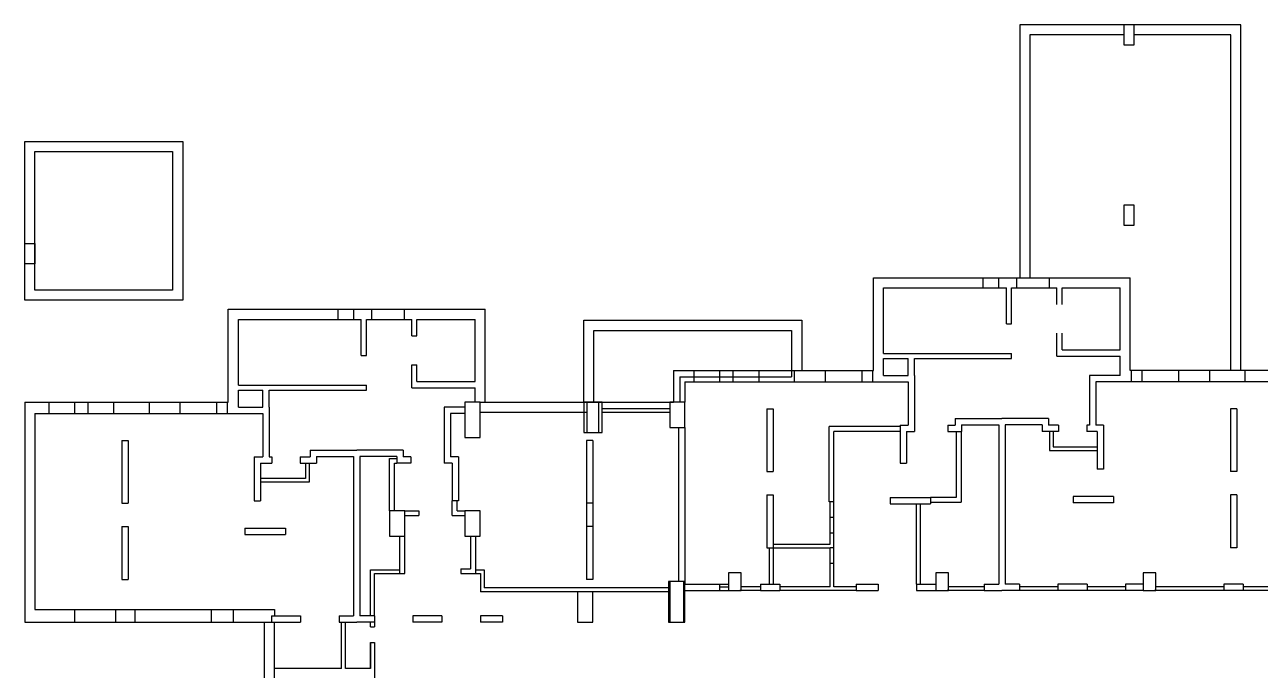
# Model space of a CAD drawing. Header units: metres. Extents: x -681087 to 1033303, y 74272 to 2630761.
# Drawn here: x -78597 to -29737, y 2219499 to 2245019 of the extents above; entities that cross this region are included whole.
import ezdxf

# ---------------------------------------------------------------- set-up
doc = ezdxf.new("R2010")
doc.units = ezdxf.units.M
for name, color, linetype in [('SKELETON_CLEAN', 7, 'Continuous'), ('SKELETON_ISOLATED', 1, 'Continuous'), ('SKELETON_ORIGINAL', 8, 'Continuous')]:
    doc.layers.add(name, color=color, linetype=linetype)

msp = doc.modelspace()

# ---------------------------------------------------------------- linework, layer by layer
at = {"layer": 'SKELETON_CLEAN'}
for p, q in [((-30507, 2245019), (-39252, 2245019)), ((-39252, 2245019), (-39252, 2235019)), ((-34727, 2245019), (-35127, 2245019)), ((-35127, 2245019), (-35127, 2244219)), ((-34727, 2244219), (-34727, 2245019)), ((-30507, 2231349), (-30507, 2245019)), ((-35127, 2244619), (-38852, 2244619)), ((-38852, 2244619), (-38852, 2235019)), ((-35127, 2244219), (-34727, 2244219)), ((-30907, 2244619), (-34727, 2244619)), ((-30907, 2231349), (-30907, 2244619)), ((-78597, 2240409), (-72347, 2240409)), ((-78597, 2234124), (-78597, 2240409)), ((-72347, 2240409), (-72347, 2234124)), ((-78197, 2240009), (-72747, 2240009)), ((-78197, 2234524), (-78197, 2240009)), ((-72747, 2240009), (-72747, 2234524)), ((-34727, 2237889), (-35127, 2237889)), ((-35127, 2237889), (-35127, 2237089)), ((-34727, 2237089), (-34727, 2237889)), ((-35127, 2237089), (-34727, 2237089)), ((-78597, 2236369), (-78197, 2236369)), ((-78597, 2235569), (-78597, 2236369)), ((-78197, 2236369), (-78197, 2235569)), ((-78197, 2235569), (-78597, 2235569)), ((-45037, 2235019), (-40697, 2235019)), ((-45037, 2231349), (-45037, 2235019)), ((-40697, 2234619), (-40697, 2235019)), ((-40697, 2235019), (-39367, 2235019)), ((-39367, 2234619), (-39367, 2235019)), ((-39367, 2235019), (-34877, 2235019)), ((-34877, 2231349), (-34877, 2235019)), ((-72747, 2234524), (-78197, 2234524)), ((-44637, 2234619), (-40697, 2234619)), ((-44637, 2232019), (-44637, 2234619)), ((-40697, 2234619), (-39777, 2234619)), ((-39777, 2233189), (-39777, 2234619)), ((-39577, 2234619), (-39367, 2234619)), ((-39577, 2233189), (-39577, 2234619)), ((-39367, 2234619), (-37777, 2234619)), ((-37777, 2233964), (-37777, 2234619)), ((-37577, 2234619), (-35277, 2234619)), ((-37577, 2233964), (-37577, 2234619)), ((-35277, 2232169), (-35277, 2234619)), ((-72347, 2234124), (-78597, 2234124)), ((-70547, 2233769), (-65587, 2233769)), ((-70547, 2230099), (-70547, 2233769)), ((-65587, 2233369), (-65587, 2233769)), ((-65587, 2233769), (-64877, 2233769)), ((-64877, 2233369), (-64877, 2233769)), ((-64877, 2233769), (-60387, 2233769)), ((-60387, 2230099), (-60387, 2233769)), ((-70147, 2233369), (-65587, 2233369)), ((-70147, 2230769), (-70147, 2233369)), ((-65587, 2233369), (-65287, 2233369)), ((-65287, 2231939), (-65287, 2233369)), ((-65087, 2233369), (-64877, 2233369)), ((-65087, 2231939), (-65087, 2233369)), ((-64877, 2233369), (-63287, 2233369)), ((-63287, 2232714), (-63287, 2233369)), ((-63087, 2233369), (-60787, 2233369)), ((-63087, 2232714), (-63087, 2233369)), ((-60787, 2230919), (-60787, 2233369)), ((-56492, 2230099), (-56492, 2233334)), ((-56492, 2233334), (-47873, 2233334)), ((-56092, 2232934), (-48273, 2232934)), ((-56092, 2230099), (-56092, 2232934)), ((-48273, 2232934), (-48273, 2231349)), ((-47873, 2233334), (-47873, 2231349)), ((-39777, 2233189), (-39577, 2233189)), ((-63287, 2232714), (-63087, 2232714)), ((-37777, 2231919), (-37777, 2232824)), ((-37577, 2232169), (-37577, 2232824)), ((-65287, 2231939), (-65087, 2231939)), ((-44637, 2232019), (-39577, 2232019)), ((-39577, 2231819), (-39577, 2232019)), ((-37577, 2232169), (-35277, 2232169)), ((-63287, 2230669), (-63287, 2231574)), ((-63287, 2231574), (-63087, 2231574)), ((-63087, 2230919), (-63087, 2231574)), ((-44637, 2231149), (-44637, 2231819)), ((-44637, 2231819), (-43667, 2231819)), ((-43667, 2231149), (-43667, 2231819)), ((-43417, 2231149), (-43417, 2231819)), ((-43417, 2231819), (-39577, 2231819)), ((-37777, 2231919), (-35277, 2231919)), ((-35277, 2231149), (-35277, 2231919)), ((-52937, 2231349), (-52137, 2231349)), ((-52937, 2231349), (-52937, 2230099)), ((-52687, 2231099), (-52687, 2230099)), ((-52687, 2231099), (-48272, 2231099)), ((-52137, 2231349), (-52137, 2230899)), ((-52137, 2231349), (-49572, 2231349)), ((-49572, 2231349), (-49572, 2230899)), ((-49572, 2231349), (-49057, 2231349)), ((-49057, 2231349), (-48167, 2231349)), ((-48272, 2231349), (-48272, 2231099)), ((-48167, 2231349), (-48167, 2230899)), ((-48167, 2231349), (-45077, 2231349)), ((-45077, 2231349), (-45077, 2230899)), ((-45077, 2231349), (-45037, 2231349)), ((-44637, 2231149), (-43667, 2231149)), ((-43417, 2231149), (-43417, 2229184)), ((-36497, 2231149), (-36497, 2229184)), ((-35277, 2231149), (-36497, 2231149)), ((-34837, 2231349), (-34877, 2231349)), ((-31747, 2231349), (-34837, 2231349)), ((-34837, 2231349), (-34837, 2230899)), ((-30857, 2231349), (-31747, 2231349)), ((-31747, 2231349), (-31747, 2230899)), ((-30342, 2231349), (-30857, 2231349)), ((-27777, 2231349), (-30342, 2231349)), ((-30342, 2231349), (-30342, 2230899)), ((-70147, 2230769), (-65087, 2230769)), ((-70147, 2229899), (-70147, 2230569)), ((-70147, 2230569), (-69177, 2230569)), ((-69177, 2229899), (-69177, 2230569)), ((-68927, 2229899), (-68927, 2230569)), ((-68927, 2230569), (-65087, 2230569)), ((-65087, 2230569), (-65087, 2230769)), ((-63287, 2230669), (-60787, 2230669)), ((-63087, 2230919), (-60787, 2230919)), ((-60787, 2230099), (-60787, 2230669)), ((-52487, 2230899), (-52137, 2230899)), ((-52487, 2230899), (-52487, 2230099)), ((-52137, 2230899), (-49572, 2230899)), ((-49572, 2230899), (-49307, 2230899)), ((-49307, 2230899), (-48167, 2230899)), ((-48167, 2230899), (-45077, 2230899)), ((-45077, 2230899), (-43667, 2230899)), ((-43667, 2230899), (-43667, 2229184)), ((-34837, 2230899), (-36247, 2230899)), ((-36247, 2230899), (-36247, 2229184)), ((-31747, 2230899), (-34837, 2230899)), ((-30607, 2230899), (-31747, 2230899)), ((-30342, 2230899), (-30607, 2230899)), ((-27777, 2230899), (-30342, 2230899)), ((-78597, 2230099), (-78037, 2230099)), ((-78597, 2230099), (-78597, 2221404)), ((-78147, 2230099), (-75082, 2230099)), ((-75082, 2230099), (-75082, 2229649)), ((-75082, 2230099), (-70547, 2230099)), ((-73677, 2230099), (-73677, 2229649)), ((-71007, 2230099), (-71007, 2229649)), ((-60587, 2230099), (-61187, 2230099)), ((-61187, 2230099), (-61187, 2228699)), ((-60587, 2228699), (-60587, 2230099)), ((-60587, 2230099), (-52937, 2230099)), ((-56492, 2230099), (-56492, 2228899)), ((-52487, 2230099), (-53087, 2230099)), ((-53087, 2230099), (-53087, 2229099)), ((-52487, 2229099), (-52487, 2230099)), ((-78197, 2229649), (-73677, 2229649)), ((-78197, 2229649), (-78197, 2221904)), ((-73677, 2229649), (-71007, 2229649)), ((-71007, 2229649), (-69177, 2229649)), ((-70147, 2229899), (-69177, 2229899)), ((-69177, 2229649), (-69177, 2227934)), ((-68927, 2229899), (-68927, 2227934)), ((-61187, 2229899), (-62007, 2229899)), ((-62007, 2229899), (-62007, 2227684)), ((-61187, 2229649), (-61757, 2229649)), ((-61757, 2229649), (-61757, 2227934)), ((-49252, 2229834), (-49252, 2227354)), ((-49252, 2229834), (-49002, 2229834)), ((-49002, 2229834), (-49002, 2227354)), ((-30912, 2229834), (-30912, 2227354)), ((-30662, 2229834), (-30912, 2229834)), ((-30662, 2229834), (-30662, 2227354)), ((-53087, 2229099), (-52487, 2229099)), ((-52487, 2229099), (-52487, 2222904)), ((-43982, 2229134), (-46787, 2229134)), ((-46787, 2226154), (-46787, 2229134)), ((-43982, 2229184), (-43982, 2227684)), ((-43982, 2229184), (-43667, 2229184)), ((-43417, 2229184), (-43417, 2228934)), ((-42097, 2229184), (-41797, 2229184)), ((-42097, 2229184), (-42097, 2228934)), ((-41797, 2229454), (-39957, 2229454)), ((-41797, 2229454), (-41797, 2229184)), ((-41547, 2229204), (-41547, 2228934)), ((-41547, 2229204), (-40082, 2229204)), ((-40082, 2229204), (-40082, 2222904)), ((-38117, 2229454), (-39957, 2229454)), ((-39832, 2229204), (-39832, 2222904)), ((-38367, 2229204), (-39832, 2229204)), ((-38367, 2229204), (-38367, 2228934)), ((-38117, 2229454), (-38117, 2229184)), ((-37717, 2229184), (-38117, 2229184)), ((-37717, 2229184), (-37717, 2228934)), ((-36597, 2229184), (-36597, 2228934)), ((-36497, 2229184), (-36597, 2229184)), ((-35932, 2229184), (-36247, 2229184)), ((-35932, 2229184), (-35932, 2227454)), ((-74762, 2228584), (-74762, 2226104)), ((-74762, 2228584), (-74512, 2228584)), ((-74512, 2228584), (-74512, 2226104)), ((-61187, 2228699), (-60587, 2228699)), ((-56387, 2228584), (-56387, 2225184)), ((-56137, 2228584), (-56387, 2228584)), ((-56137, 2228584), (-56137, 2225184)), ((-43982, 2228944), (-46597, 2228944)), ((-46597, 2226154), (-46597, 2228944)), ((-43732, 2228934), (-43732, 2227684)), ((-43732, 2228934), (-43417, 2228934)), ((-42097, 2228934), (-41547, 2228934)), ((-41757, 2228934), (-41757, 2226334)), ((-41567, 2228934), (-41567, 2226144)), ((-37717, 2228934), (-38367, 2228934)), ((-38077, 2228934), (-38077, 2228184)), ((-37927, 2228934), (-37927, 2228334)), ((-36182, 2228934), (-36597, 2228934)), ((-36182, 2228934), (-36182, 2227454)), ((-67307, 2228204), (-65467, 2228204)), ((-67307, 2228204), (-67307, 2227934)), ((-63627, 2228204), (-65467, 2228204)), ((-63627, 2228204), (-63627, 2227934)), ((-38077, 2228184), (-36182, 2228184)), ((-37927, 2228334), (-36182, 2228334)), ((-69527, 2227934), (-69527, 2226204)), ((-69527, 2227934), (-69177, 2227934)), ((-69277, 2227684), (-69277, 2226204)), ((-69277, 2227684), (-68827, 2227684)), ((-68927, 2227934), (-68827, 2227934)), ((-68827, 2227934), (-68827, 2227684)), ((-67707, 2227934), (-67707, 2227684)), ((-67707, 2227934), (-67307, 2227934)), ((-67707, 2227684), (-67057, 2227684)), ((-67497, 2227684), (-67497, 2227084)), ((-67347, 2227684), (-67347, 2226934)), ((-67057, 2227954), (-67057, 2227684)), ((-67057, 2227954), (-65592, 2227954)), ((-65592, 2227954), (-65592, 2221654)), ((-65342, 2227954), (-65342, 2221654)), ((-63877, 2227954), (-65342, 2227954)), ((-64167, 2225804), (-64167, 2227874)), ((-64167, 2227874), (-63877, 2227874)), ((-63977, 2225804), (-63977, 2227684)), ((-63977, 2227684), (-63877, 2227684)), ((-63877, 2227954), (-63877, 2227684)), ((-63327, 2227684), (-63877, 2227684)), ((-63327, 2227934), (-63627, 2227934)), ((-63327, 2227934), (-63327, 2227684)), ((-61692, 2227684), (-62007, 2227684)), ((-61442, 2227934), (-61757, 2227934)), ((-61692, 2227684), (-61692, 2226204)), ((-61442, 2227934), (-61442, 2226204)), ((-43982, 2227684), (-43732, 2227684)), ((-67497, 2227084), (-69242, 2227084)), ((-49252, 2227354), (-49002, 2227354)), ((-35932, 2227454), (-36182, 2227454)), ((-30662, 2227354), (-30912, 2227354)), ((-67347, 2226934), (-69242, 2226934)), ((-74762, 2226104), (-74512, 2226104)), ((-69527, 2226204), (-69277, 2226204)), ((-61442, 2226204), (-61692, 2226204)), ((-61692, 2225614), (-61692, 2226204)), ((-61502, 2225804), (-61502, 2226204)), ((-49252, 2226434), (-49002, 2226434)), ((-49252, 2226434), (-49252, 2224334)), ((-49002, 2226434), (-49002, 2224334)), ((-46597, 2226154), (-46787, 2226154)), ((-46747, 2224484), (-46747, 2226154)), ((-46597, 2222804), (-46597, 2226154)), ((-44377, 2226334), (-42777, 2226334)), ((-44377, 2226334), (-44377, 2226084)), ((-44377, 2226084), (-42777, 2226084)), ((-43327, 2222904), (-43327, 2226084)), ((-42777, 2226334), (-42777, 2226084)), ((-41757, 2226334), (-42777, 2226334)), ((-42777, 2226144), (-41567, 2226144)), ((-35537, 2226369), (-37137, 2226369)), ((-37137, 2226369), (-37137, 2226119)), ((-35537, 2226119), (-37137, 2226119)), ((-35537, 2226369), (-35537, 2226119)), ((-30662, 2226434), (-30912, 2226434)), ((-30912, 2226434), (-30912, 2224334)), ((-30662, 2226434), (-30662, 2224334)), ((-63567, 2225804), (-64167, 2225804)), ((-64167, 2225804), (-64167, 2224804)), ((-63567, 2224804), (-63567, 2225804)), ((-63567, 2225804), (-63012, 2225804)), ((-63567, 2225614), (-63012, 2225614)), ((-63012, 2225804), (-63012, 2225614)), ((-61692, 2225614), (-61187, 2225614)), ((-61502, 2225804), (-61187, 2225804)), ((-60587, 2225804), (-61187, 2225804)), ((-61187, 2225804), (-61187, 2224804)), ((-60587, 2224804), (-60587, 2225804)), ((-74762, 2225184), (-74512, 2225184)), ((-74762, 2225184), (-74762, 2223084)), ((-74512, 2225184), (-74512, 2223084)), ((-69887, 2225119), (-68287, 2225119)), ((-69887, 2225119), (-69887, 2224869)), ((-56137, 2225184), (-56387, 2225184)), ((-56387, 2225184), (-56387, 2223084)), ((-56137, 2225184), (-56137, 2223084)), ((-69887, 2224869), (-68287, 2224869)), ((-64167, 2224804), (-63567, 2224804)), ((-63757, 2223324), (-63757, 2224804)), ((-63567, 2223324), (-63567, 2224804)), ((-61187, 2224804), (-60587, 2224804)), ((-60967, 2224804), (-60967, 2223514)), ((-60777, 2224804), (-60777, 2223324)), ((-49252, 2224334), (-49002, 2224334)), ((-49002, 2224484), (-46747, 2224484)), ((-49002, 2224334), (-49002, 2222904)), ((-49002, 2224334), (-46747, 2224334)), ((-46747, 2222804), (-46747, 2224334)), ((-46597, 2224334), (-46747, 2224334)), ((-30662, 2224334), (-30912, 2224334)), ((-64917, 2221654), (-64917, 2223474)), ((-64917, 2223474), (-63757, 2223474)), ((-64767, 2221654), (-64767, 2223324)), ((-64767, 2223324), (-63757, 2223324)), ((-63757, 2223324), (-63567, 2223324)), ((-61347, 2223514), (-60967, 2223514)), ((-61347, 2223514), (-61347, 2223324)), ((-61347, 2223324), (-60777, 2223324)), ((-60777, 2223474), (-60427, 2223474)), ((-60777, 2223324), (-60577, 2223324)), ((-60577, 2223324), (-60577, 2222604)), ((-60427, 2223474), (-60427, 2222754)), ((-50267, 2223354), (-50767, 2223354)), ((-50767, 2223354), (-50767, 2222654)), ((-50267, 2222654), (-50267, 2223354)), ((-42067, 2223354), (-42567, 2223354)), ((-42567, 2223354), (-42567, 2222654)), ((-42067, 2222654), (-42067, 2223354)), ((-33867, 2223354), (-34367, 2223354)), ((-34367, 2223354), (-34367, 2222654)), ((-33867, 2222654), (-33867, 2223354)), ((-74762, 2223084), (-74512, 2223084)), ((-53137, 2222754), (-60427, 2222754)), ((-56137, 2223084), (-56387, 2223084)), ((-52537, 2222654), (-50767, 2222654)), ((-51117, 2222904), (-51117, 2222654)), ((-51117, 2222654), (-50766, 2222654)), ((-50767, 2222654), (-50267, 2222654)), ((-49497, 2222654), (-50316, 2222654)), ((-49497, 2222904), (-49497, 2222654)), ((-49497, 2222904), (-48737, 2222904)), ((-49497, 2222654), (-48737, 2222654)), ((-48737, 2222904), (-48737, 2222654)), ((-46747, 2222804), (-48737, 2222804)), ((-45717, 2222654), (-48737, 2222654)), ((-45717, 2222804), (-46597, 2222804)), ((-45717, 2222904), (-45717, 2222654)), ((-45717, 2222904), (-44847, 2222904)), ((-45717, 2222654), (-44847, 2222654)), ((-44847, 2222904), (-44847, 2222654)), ((-43327, 2222904), (-43327, 2222654)), ((-43327, 2222904), (-42567, 2222904)), ((-43327, 2222654), (-42567, 2222654)), ((-42567, 2222654), (-42067, 2222654)), ((-40657, 2222654), (-42116, 2222654)), ((-40657, 2222904), (-40657, 2222654)), ((-40657, 2222904), (-40082, 2222904)), ((-40657, 2222654), (-39957, 2222654)), ((-39257, 2222654), (-39957, 2222654)), ((-39257, 2222904), (-39832, 2222904)), ((-39257, 2222904), (-39257, 2222654)), ((-37737, 2222654), (-39257, 2222654)), ((-37737, 2222904), (-37737, 2222654)), ((-36587, 2222904), (-37737, 2222904)), ((-36587, 2222654), (-37737, 2222654)), ((-36587, 2222904), (-36587, 2222654)), ((-35067, 2222904), (-35067, 2222654)), ((-34367, 2222904), (-35067, 2222904)), ((-34367, 2222654), (-35067, 2222654)), ((-34367, 2222654), (-33867, 2222654)), ((-31177, 2222654), (-33916, 2222654)), ((-31177, 2222904), (-31177, 2222654)), ((-30417, 2222904), (-31177, 2222904)), ((-30417, 2222654), (-31177, 2222654)), ((-30417, 2222904), (-30417, 2222654)), ((-28797, 2222654), (-30417, 2222654)), ((-53137, 2222604), (-60577, 2222604)), ((-56137, 2222604), (-56737, 2222604)), ((-56737, 2222604), (-56737, 2221404)), ((-56137, 2221404), (-56137, 2222604)), ((-78197, 2221904), (-68717, 2221904)), ((-75007, 2221904), (-75007, 2221404)), ((-75007, 2221904), (-74247, 2221904)), ((-74247, 2221904), (-74247, 2221404)), ((-71227, 2221904), (-71227, 2221404)), ((-71227, 2221904), (-70357, 2221904)), ((-70357, 2221904), (-70357, 2221404)), ((-68717, 2221904), (-68717, 2221654)), ((-78597, 2221404), (-68837, 2221404)), ((-75007, 2221404), (-74247, 2221404)), ((-71227, 2221404), (-70357, 2221404)), ((-69116, 2185724), (-69116, 2221404)), ((-68837, 2221654), (-68837, 2221404)), ((-68837, 2221654), (-67687, 2221654)), ((-68837, 2221404), (-67687, 2221404)), ((-67687, 2221654), (-67687, 2221404)), ((-66167, 2221654), (-66167, 2221404)), ((-66167, 2221654), (-65592, 2221654)), ((-66167, 2221404), (-65467, 2221404)), ((-66067, 2219574), (-66067, 2221404)), ((-65917, 2219574), (-65917, 2221404)), ((-64767, 2221404), (-65467, 2221404)), ((-64767, 2221654), (-65342, 2221654)), ((-64917, 2221214), (-64917, 2221404)), ((-64917, 2221214), (-64767, 2221214)), ((-64767, 2221654), (-64767, 2221404)), ((-64767, 2221404), (-64767, 2221214)), ((-63247, 2221654), (-63247, 2221404)), ((-62097, 2221654), (-63247, 2221654)), ((-62097, 2221404), (-63247, 2221404)), ((-62097, 2221654), (-62097, 2221404)), ((-60577, 2221654), (-60577, 2221404)), ((-59707, 2221654), (-60577, 2221654)), ((-59707, 2221404), (-60577, 2221404)), ((-59707, 2221654), (-59707, 2221404)), ((-56737, 2221404), (-56137, 2221404)), ((-64917, 2219574), (-64917, 2220594)), ((-64917, 2220594), (-64767, 2220594)), ((-64767, 2220594), (-64767, 2217804)), ((-66067, 2219574), (-68716, 2219574)), ((-64917, 2219574), (-65917, 2219574))]:
    msp.add_line(p, q, dxfattribs=at)
at = {"layer": 'SKELETON_ISOLATED'}
for p, q in [((-40077, 2234619), (-40077, 2235019)), ((-38067, 2234619), (-38067, 2235019)), ((-66207, 2233369), (-66207, 2233769)), ((-63577, 2233369), (-63577, 2233769)), ((-51117, 2231349), (-51117, 2230899)), ((-50592, 2231349), (-50592, 2230899)), ((-46947, 2231349), (-46947, 2230899)), ((-45497, 2231349), (-45497, 2230899)), ((-34417, 2231349), (-34417, 2230899)), ((-32967, 2231349), (-32967, 2230899)), ((-77647, 2230099), (-77647, 2229649)), ((-76627, 2230099), (-76627, 2229649)), ((-76102, 2230099), (-76102, 2229649)), ((-72457, 2230099), (-72457, 2229649)), ((-70587, 2230099), (-70587, 2229649)), ((-55830, 2230099), (-56430, 2230099)), ((-56367, 2230099), (-56367, 2228899)), ((-55892, 2228899), (-55892, 2230099)), ((-55767, 2228899), (-55767, 2230099)), ((-60587, 2229699), (-56367, 2229699)), ((-55767, 2229849), (-53087, 2229849)), ((-55767, 2229699), (-53087, 2229699)), ((-52737, 2229099), (-52737, 2223004)), ((-56430, 2228899), (-55830, 2228899)), ((-56137, 2226104), (-56387, 2226104)), ((-43177, 2222904), (-43177, 2226084)), ((-68287, 2225102), (-68287, 2224882)), ((-46597, 2225534), (-46747, 2225534)), ((-46597, 2224914), (-46747, 2224914)), ((-49152, 2224334), (-49152, 2222904)), ((-46597, 2223714), (-46747, 2223714)), ((-53137, 2223004), (-53137, 2221404)), ((-52512, 2223004), (-53112, 2223004)), ((-53087, 2223004), (-53087, 2221404)), ((-52537, 2221404), (-52537, 2223004)), ((-52537, 2222904), (-50767, 2222904)), ((-52487, 2221404), (-52487, 2223004)), ((-51117, 2222804), (-50766, 2222804)), ((-49497, 2222804), (-50266, 2222804)), ((-40657, 2222804), (-42066, 2222804)), ((-37737, 2222804), (-39257, 2222804)), ((-35047, 2222804), (-36567, 2222804)), ((-35047, 2222654), (-36567, 2222654)), ((-31177, 2222804), (-33866, 2222804)), ((-28797, 2222804), (-30417, 2222804)), ((-76627, 2221904), (-76627, 2221404)), ((-68716, 2186174), (-68716, 2221404)), ((-53112, 2221404), (-52512, 2221404))]:
    msp.add_line(p, q, dxfattribs=at)
at = {"layer": 'SKELETON_ORIGINAL'}
for p, q in [((-30507, 2245019), (-39252, 2245019)), ((-39252, 2245019), (-39252, 2235019)), ((-34727, 2245019), (-35127, 2245019)), ((-35127, 2245019), (-35127, 2244219)), ((-34727, 2244219), (-34727, 2245019)), ((-30507, 2231349), (-30507, 2245019)), ((-35127, 2244619), (-38852, 2244619)), ((-38852, 2244619), (-38852, 2235019)), ((-35127, 2244219), (-34727, 2244219)), ((-30907, 2244619), (-34727, 2244619)), ((-30907, 2231349), (-30907, 2244619)), ((-78597, 2240409), (-72347, 2240409)), ((-78597, 2234124), (-78597, 2240409)), ((-72347, 2240409), (-72347, 2234124)), ((-78197, 2240009), (-72747, 2240009)), ((-78197, 2234524), (-78197, 2240009)), ((-72747, 2240009), (-72747, 2234524)), ((-34727, 2237889), (-35127, 2237889)), ((-35127, 2237889), (-35127, 2237089)), ((-34727, 2237089), (-34727, 2237889)), ((-35127, 2237089), (-34727, 2237089)), ((-78597, 2236369), (-78197, 2236369)), ((-78597, 2235569), (-78597, 2236369)), ((-78197, 2236369), (-78197, 2235569)), ((-78197, 2235569), (-78597, 2235569)), ((-45037, 2235019), (-40697, 2235019)), ((-45037, 2231349), (-45037, 2235019)), ((-40697, 2234619), (-40697, 2235019)), ((-40697, 2235019), (-39367, 2235019)), ((-40077, 2234619), (-40077, 2235019)), ((-39367, 2234619), (-39367, 2235019)), ((-39367, 2235019), (-34877, 2235019)), ((-38067, 2234619), (-38067, 2235019)), ((-34877, 2231349), (-34877, 2235019)), ((-72747, 2234524), (-78197, 2234524)), ((-44637, 2234619), (-40697, 2234619)), ((-44637, 2232019), (-44637, 2234619)), ((-40697, 2234619), (-39777, 2234619)), ((-39777, 2233189), (-39777, 2234619)), ((-39577, 2234619), (-39367, 2234619)), ((-39577, 2233189), (-39577, 2234619)), ((-39367, 2234619), (-37777, 2234619)), ((-37777, 2233964), (-37777, 2234619)), ((-37577, 2234619), (-35277, 2234619)), ((-37577, 2233964), (-37577, 2234619)), ((-35277, 2232169), (-35277, 2234619)), ((-72347, 2234124), (-78597, 2234124)), ((-70547, 2233769), (-65587, 2233769)), ((-70547, 2230099), (-70547, 2233769)), ((-66207, 2233369), (-66207, 2233769)), ((-65587, 2233369), (-65587, 2233769)), ((-65587, 2233769), (-64877, 2233769)), ((-64877, 2233369), (-64877, 2233769)), ((-64877, 2233769), (-60387, 2233769)), ((-63577, 2233369), (-63577, 2233769)), ((-60387, 2230099), (-60387, 2233769)), ((-70147, 2233369), (-65587, 2233369)), ((-70147, 2230769), (-70147, 2233369)), ((-65587, 2233369), (-65287, 2233369)), ((-65287, 2231939), (-65287, 2233369)), ((-65087, 2233369), (-64877, 2233369)), ((-65087, 2231939), (-65087, 2233369)), ((-64877, 2233369), (-63287, 2233369)), ((-63287, 2232714), (-63287, 2233369)), ((-63087, 2233369), (-60787, 2233369)), ((-63087, 2232714), (-63087, 2233369)), ((-60787, 2230919), (-60787, 2233369)), ((-56492, 2230099), (-56492, 2233334)), ((-56492, 2233334), (-47873, 2233334)), ((-56092, 2232934), (-48273, 2232934)), ((-56092, 2230099), (-56092, 2232934)), ((-48273, 2232934), (-48273, 2231349)), ((-47873, 2233334), (-47873, 2231349)), ((-39777, 2233189), (-39577, 2233189)), ((-63287, 2232714), (-63087, 2232714)), ((-37777, 2231919), (-37777, 2232824)), ((-37577, 2232169), (-37577, 2232824)), ((-65287, 2231939), (-65087, 2231939)), ((-44637, 2232019), (-39577, 2232019)), ((-39577, 2231819), (-39577, 2232019)), ((-37577, 2232169), (-35277, 2232169)), ((-63287, 2230669), (-63287, 2231574)), ((-63287, 2231574), (-63087, 2231574)), ((-63087, 2230919), (-63087, 2231574)), ((-44637, 2231149), (-44637, 2231819)), ((-44637, 2231819), (-43667, 2231819)), ((-43667, 2231149), (-43667, 2231819)), ((-43417, 2231149), (-43417, 2231819)), ((-43417, 2231819), (-39577, 2231819)), ((-37777, 2231919), (-35277, 2231919)), ((-35277, 2231149), (-35277, 2231919)), ((-52937, 2231349), (-52137, 2231349)), ((-52937, 2231349), (-52937, 2230099)), ((-52687, 2231099), (-52687, 2230099)), ((-52687, 2231099), (-48272, 2231099)), ((-52137, 2231349), (-52137, 2230899)), ((-52137, 2231349), (-49572, 2231349)), ((-51117, 2231349), (-51117, 2230899)), ((-50592, 2231349), (-50592, 2230899)), ((-49572, 2231349), (-49572, 2230899)), ((-49572, 2231349), (-49057, 2231349)), ((-49057, 2231349), (-48167, 2231349)), ((-48272, 2231349), (-48272, 2231099)), ((-48167, 2231349), (-48167, 2230899)), ((-48167, 2231349), (-45077, 2231349)), ((-46947, 2231349), (-46947, 2230899)), ((-45497, 2231349), (-45497, 2230899)), ((-45077, 2231349), (-45077, 2230899)), ((-45077, 2231349), (-45037, 2231349)), ((-44637, 2231149), (-43667, 2231149)), ((-43417, 2231149), (-43417, 2229184)), ((-36497, 2231149), (-36497, 2229184)), ((-35277, 2231149), (-36497, 2231149)), ((-34837, 2231349), (-34877, 2231349)), ((-31747, 2231349), (-34837, 2231349)), ((-34837, 2231349), (-34837, 2230899)), ((-34417, 2231349), (-34417, 2230899)), ((-32967, 2231349), (-32967, 2230899)), ((-30857, 2231349), (-31747, 2231349)), ((-31747, 2231349), (-31747, 2230899)), ((-30342, 2231349), (-30857, 2231349)), ((-27777, 2231349), (-30342, 2231349)), ((-30342, 2231349), (-30342, 2230899)), ((-70147, 2230769), (-65087, 2230769)), ((-70147, 2229899), (-70147, 2230569)), ((-70147, 2230569), (-69177, 2230569)), ((-69177, 2229899), (-69177, 2230569)), ((-68927, 2229899), (-68927, 2230569)), ((-68927, 2230569), (-65087, 2230569)), ((-65087, 2230569), (-65087, 2230769)), ((-63287, 2230669), (-60787, 2230669)), ((-63087, 2230919), (-60787, 2230919)), ((-60787, 2230099), (-60787, 2230669)), ((-52487, 2230899), (-52137, 2230899)), ((-52487, 2230899), (-52487, 2230099)), ((-52137, 2230899), (-49572, 2230899)), ((-49572, 2230899), (-49307, 2230899)), ((-49307, 2230899), (-48167, 2230899)), ((-48167, 2230899), (-45077, 2230899)), ((-45077, 2230899), (-43667, 2230899)), ((-43667, 2230899), (-43667, 2229184)), ((-34837, 2230899), (-36247, 2230899)), ((-36247, 2230899), (-36247, 2229184)), ((-31747, 2230899), (-34837, 2230899)), ((-30607, 2230899), (-31747, 2230899)), ((-30342, 2230899), (-30607, 2230899)), ((-27777, 2230899), (-30342, 2230899)), ((-78597, 2230099), (-78037, 2230099)), ((-78597, 2230099), (-78597, 2221404)), ((-78147, 2230099), (-75082, 2230099)), ((-77647, 2230099), (-77647, 2229649)), ((-76627, 2230099), (-76627, 2229649)), ((-76102, 2230099), (-76102, 2229649)), ((-75082, 2230099), (-75082, 2229649)), ((-75082, 2230099), (-70547, 2230099)), ((-73677, 2230099), (-73677, 2229649)), ((-72457, 2230099), (-72457, 2229649)), ((-71007, 2230099), (-71007, 2229649)), ((-70587, 2230099), (-70587, 2229649)), ((-60587, 2230099), (-61187, 2230099)), ((-61187, 2230099), (-61187, 2228699)), ((-60587, 2230099), (-61187, 2230099)), ((-61187, 2230099), (-61187, 2228699)), ((-60587, 2228699), (-60587, 2230099)), ((-60587, 2230099), (-52937, 2230099)), ((-60587, 2228699), (-60587, 2230099)), ((-55892, 2230099), (-56492, 2230099)), ((-56492, 2230099), (-56492, 2228899)), ((-55767, 2230099), (-56367, 2230099)), ((-56367, 2230099), (-56367, 2228899)), ((-55892, 2228899), (-55892, 2230099)), ((-55767, 2228899), (-55767, 2230099)), ((-52487, 2230099), (-53087, 2230099)), ((-53087, 2230099), (-53087, 2229099)), ((-52487, 2230099), (-53087, 2230099)), ((-53087, 2230099), (-53087, 2229099)), ((-52487, 2230099), (-53087, 2230099)), ((-53087, 2230099), (-53087, 2229099)), ((-52487, 2229099), (-52487, 2230099)), ((-52487, 2229099), (-52487, 2230099)), ((-52487, 2229099), (-52487, 2230099)), ((-78197, 2229649), (-73677, 2229649)), ((-78197, 2229649), (-78197, 2221904)), ((-73677, 2229649), (-71007, 2229649)), ((-71007, 2229649), (-69177, 2229649)), ((-70147, 2229899), (-69177, 2229899)), ((-69177, 2229649), (-69177, 2227934)), ((-68927, 2229899), (-68927, 2227934)), ((-61187, 2229899), (-62007, 2229899)), ((-62007, 2229899), (-62007, 2227684)), ((-61187, 2229649), (-61757, 2229649)), ((-61757, 2229649), (-61757, 2227934)), ((-60587, 2229699), (-56367, 2229699)), ((-55767, 2229849), (-53087, 2229849)), ((-55767, 2229699), (-53087, 2229699)), ((-49252, 2229834), (-49252, 2227354)), ((-49252, 2229834), (-49002, 2229834)), ((-49002, 2229834), (-49002, 2227354)), ((-30912, 2229834), (-30912, 2227354)), ((-30662, 2229834), (-30912, 2229834)), ((-30662, 2229834), (-30662, 2227354)), ((-53087, 2229099), (-52487, 2229099)), ((-53087, 2229099), (-52487, 2229099)), ((-53087, 2229099), (-52487, 2229099)), ((-52737, 2229099), (-52737, 2223004)), ((-52487, 2229099), (-52487, 2222904)), ((-43982, 2229134), (-46787, 2229134)), ((-46787, 2226154), (-46787, 2229134)), ((-43982, 2229184), (-43982, 2227684)), ((-43982, 2229184), (-43667, 2229184)), ((-43417, 2229184), (-43417, 2228934)), ((-42097, 2229184), (-41797, 2229184)), ((-42097, 2229184), (-42097, 2228934)), ((-41797, 2229454), (-39957, 2229454)), ((-41797, 2229454), (-41797, 2229184)), ((-41547, 2229204), (-41547, 2228934)), ((-41547, 2229204), (-40082, 2229204)), ((-40082, 2229204), (-40082, 2222904)), ((-38117, 2229454), (-39957, 2229454)), ((-39832, 2229204), (-39832, 2222904)), ((-38367, 2229204), (-39832, 2229204)), ((-38367, 2229204), (-38367, 2228934)), ((-38117, 2229454), (-38117, 2229184)), ((-37717, 2229184), (-38117, 2229184)), ((-37717, 2229184), (-37717, 2228934)), ((-36597, 2229184), (-36597, 2228934)), ((-36497, 2229184), (-36597, 2229184)), ((-35932, 2229184), (-36247, 2229184)), ((-35932, 2229184), (-35932, 2227454)), ((-74762, 2228584), (-74762, 2226104)), ((-74762, 2228584), (-74512, 2228584)), ((-74512, 2228584), (-74512, 2226104)), ((-61187, 2228699), (-60587, 2228699)), ((-61187, 2228699), (-60587, 2228699)), ((-56492, 2228899), (-55892, 2228899)), ((-56387, 2228584), (-56387, 2225184)), ((-56137, 2228584), (-56387, 2228584)), ((-56367, 2228899), (-55767, 2228899)), ((-56137, 2228584), (-56137, 2225184)), ((-43982, 2228944), (-46597, 2228944)), ((-46597, 2226154), (-46597, 2228944)), ((-43732, 2228934), (-43732, 2227684)), ((-43732, 2228934), (-43417, 2228934)), ((-42097, 2228934), (-41547, 2228934)), ((-41757, 2228934), (-41757, 2226334)), ((-41567, 2228934), (-41567, 2226144)), ((-37717, 2228934), (-38367, 2228934)), ((-38077, 2228934), (-38077, 2228184)), ((-37927, 2228934), (-37927, 2228334)), ((-36182, 2228934), (-36597, 2228934)), ((-36182, 2228934), (-36182, 2227454)), ((-67307, 2228204), (-65467, 2228204)), ((-67307, 2228204), (-67307, 2227934)), ((-63627, 2228204), (-65467, 2228204)), ((-63627, 2228204), (-63627, 2227934)), ((-38077, 2228184), (-36182, 2228184)), ((-37927, 2228334), (-36182, 2228334)), ((-69527, 2227934), (-69527, 2226204)), ((-69527, 2227934), (-69177, 2227934)), ((-69277, 2227684), (-69277, 2226204)), ((-69277, 2227684), (-68827, 2227684)), ((-68927, 2227934), (-68827, 2227934)), ((-68827, 2227934), (-68827, 2227684)), ((-67707, 2227934), (-67707, 2227684)), ((-67707, 2227934), (-67307, 2227934)), ((-67707, 2227684), (-67057, 2227684)), ((-67497, 2227684), (-67497, 2227084)), ((-67347, 2227684), (-67347, 2226934)), ((-67057, 2227954), (-67057, 2227684)), ((-67057, 2227954), (-65592, 2227954)), ((-65592, 2227954), (-65592, 2221654)), ((-65342, 2227954), (-65342, 2221654)), ((-63877, 2227954), (-65342, 2227954)), ((-64167, 2225804), (-64167, 2227874)), ((-64167, 2227874), (-63877, 2227874)), ((-63977, 2225804), (-63977, 2227684)), ((-63977, 2227684), (-63877, 2227684)), ((-63877, 2227954), (-63877, 2227684)), ((-63327, 2227684), (-63877, 2227684)), ((-63327, 2227934), (-63627, 2227934)), ((-63327, 2227934), (-63327, 2227684)), ((-61692, 2227684), (-62007, 2227684)), ((-61442, 2227934), (-61757, 2227934)), ((-61692, 2227684), (-61692, 2226204)), ((-61442, 2227934), (-61442, 2226204)), ((-43982, 2227684), (-43732, 2227684)), ((-67497, 2227084), (-69242, 2227084)), ((-49252, 2227354), (-49002, 2227354)), ((-35932, 2227454), (-36182, 2227454)), ((-30662, 2227354), (-30912, 2227354)), ((-67347, 2226934), (-69242, 2226934)), ((-74762, 2226104), (-74512, 2226104)), ((-69527, 2226204), (-69277, 2226204)), ((-61442, 2226204), (-61692, 2226204)), ((-61692, 2225614), (-61692, 2226204)), ((-61502, 2225804), (-61502, 2226204)), ((-56137, 2226104), (-56387, 2226104)), ((-49252, 2226434), (-49002, 2226434)), ((-49252, 2226434), (-49252, 2224334)), ((-49002, 2226434), (-49002, 2224334)), ((-46597, 2226154), (-46787, 2226154)), ((-46747, 2224484), (-46747, 2226154)), ((-46597, 2222804), (-46597, 2226154)), ((-44377, 2226334), (-42777, 2226334)), ((-44377, 2226334), (-44377, 2226084)), ((-44377, 2226084), (-42777, 2226084)), ((-43327, 2222904), (-43327, 2226084)), ((-43177, 2222904), (-43177, 2226084)), ((-42777, 2226334), (-42777, 2226084)), ((-41757, 2226334), (-42777, 2226334)), ((-42777, 2226144), (-41567, 2226144)), ((-35537, 2226369), (-37137, 2226369)), ((-37137, 2226369), (-37137, 2226119)), ((-35537, 2226119), (-37137, 2226119)), ((-35537, 2226369), (-35537, 2226119)), ((-30662, 2226434), (-30912, 2226434)), ((-30912, 2226434), (-30912, 2224334)), ((-30662, 2226434), (-30662, 2224334)), ((-63567, 2225804), (-64167, 2225804)), ((-64167, 2225804), (-64167, 2224804)), ((-63567, 2225804), (-64167, 2225804)), ((-64167, 2225804), (-64167, 2224804)), ((-63567, 2224804), (-63567, 2225804)), ((-63567, 2224804), (-63567, 2225804)), ((-63567, 2225804), (-63012, 2225804)), ((-63567, 2225614), (-63012, 2225614)), ((-63012, 2225804), (-63012, 2225614)), ((-61692, 2225614), (-61187, 2225614)), ((-61502, 2225804), (-61187, 2225804)), ((-60587, 2225804), (-61187, 2225804)), ((-61187, 2225804), (-61187, 2224804)), ((-60587, 2225804), (-61187, 2225804)), ((-61187, 2225804), (-61187, 2224804)), ((-60587, 2224804), (-60587, 2225804)), ((-60587, 2224804), (-60587, 2225804)), ((-74762, 2225184), (-74512, 2225184)), ((-74762, 2225184), (-74762, 2223084)), ((-74512, 2225184), (-74512, 2223084)), ((-69887, 2225119), (-68287, 2225119)), ((-69887, 2225119), (-69887, 2224869)), ((-68287, 2225119), (-68287, 2224869)), ((-56137, 2225184), (-56387, 2225184)), ((-56387, 2225184), (-56387, 2223084)), ((-56137, 2225184), (-56137, 2223084)), ((-46597, 2225534), (-46747, 2225534)), ((-69887, 2224869), (-68287, 2224869)), ((-68287, 2225084), (-68287, 2224894)), ((-64167, 2224804), (-63567, 2224804)), ((-64167, 2224804), (-63567, 2224804)), ((-63757, 2223324), (-63757, 2224804)), ((-63567, 2223324), (-63567, 2224804)), ((-61187, 2224804), (-60587, 2224804)), ((-61187, 2224804), (-60587, 2224804)), ((-60967, 2224804), (-60967, 2223514)), ((-60777, 2224804), (-60777, 2223324)), ((-46597, 2224914), (-46747, 2224914)), ((-49252, 2224334), (-49002, 2224334)), ((-49152, 2224334), (-49152, 2222904)), ((-49002, 2224484), (-46747, 2224484)), ((-49002, 2224334), (-49002, 2222904)), ((-49002, 2224334), (-46747, 2224334)), ((-46747, 2222804), (-46747, 2224334)), ((-46597, 2224334), (-46747, 2224334)), ((-30662, 2224334), (-30912, 2224334)), ((-46597, 2223714), (-46747, 2223714)), ((-64917, 2221654), (-64917, 2223474)), ((-64917, 2223474), (-63757, 2223474)), ((-64767, 2221654), (-64767, 2223324)), ((-64767, 2223324), (-63757, 2223324)), ((-63757, 2223324), (-63567, 2223324)), ((-61347, 2223514), (-60967, 2223514)), ((-61347, 2223514), (-61347, 2223324)), ((-61347, 2223324), (-60777, 2223324)), ((-60777, 2223474), (-60427, 2223474)), ((-60777, 2223324), (-60577, 2223324)), ((-60577, 2223324), (-60577, 2222604)), ((-60427, 2223474), (-60427, 2222754)), ((-50267, 2223354), (-50767, 2223354)), ((-50767, 2223354), (-50767, 2222654)), ((-50267, 2222654), (-50267, 2223354)), ((-42067, 2223354), (-42567, 2223354)), ((-42567, 2223354), (-42567, 2222654)), ((-42067, 2222654), (-42067, 2223354)), ((-33867, 2223354), (-34367, 2223354)), ((-34367, 2223354), (-34367, 2222654)), ((-33867, 2222654), (-33867, 2223354)), ((-74762, 2223084), (-74512, 2223084)), ((-53137, 2222754), (-60427, 2222754)), ((-56137, 2223084), (-56387, 2223084)), ((-52537, 2223004), (-53137, 2223004)), ((-53137, 2223004), (-53137, 2221404)), ((-52487, 2223004), (-53087, 2223004)), ((-53087, 2223004), (-53087, 2221404)), ((-52537, 2221404), (-52537, 2223004)), ((-52537, 2222904), (-50767, 2222904)), ((-52537, 2222654), (-50767, 2222654)), ((-52487, 2221404), (-52487, 2223004)), ((-51117, 2222904), (-51117, 2222654)), ((-51117, 2222804), (-50766, 2222804)), ((-51117, 2222654), (-50766, 2222654)), ((-50767, 2222654), (-50267, 2222654)), ((-49497, 2222654), (-50316, 2222654)), ((-49497, 2222804), (-50266, 2222804)), ((-49497, 2222904), (-49497, 2222654)), ((-49497, 2222904), (-48737, 2222904)), ((-49497, 2222654), (-48737, 2222654)), ((-48737, 2222904), (-48737, 2222654)), ((-46747, 2222804), (-48737, 2222804)), ((-45717, 2222654), (-48737, 2222654)), ((-45717, 2222804), (-46597, 2222804)), ((-45717, 2222904), (-45717, 2222654)), ((-45717, 2222904), (-44847, 2222904)), ((-45717, 2222654), (-44847, 2222654)), ((-44847, 2222904), (-44847, 2222654)), ((-43327, 2222904), (-43327, 2222654)), ((-43327, 2222904), (-42567, 2222904)), ((-43327, 2222654), (-42567, 2222654)), ((-42567, 2222654), (-42067, 2222654)), ((-40657, 2222654), (-42116, 2222654)), ((-40657, 2222804), (-42066, 2222804)), ((-40657, 2222904), (-40657, 2222654)), ((-40657, 2222904), (-40082, 2222904)), ((-40657, 2222654), (-39957, 2222654)), ((-39257, 2222654), (-39957, 2222654)), ((-39257, 2222904), (-39832, 2222904)), ((-39257, 2222904), (-39257, 2222654)), ((-37737, 2222804), (-39257, 2222804)), ((-37737, 2222654), (-39257, 2222654)), ((-37737, 2222904), (-37737, 2222654)), ((-36587, 2222904), (-37737, 2222904)), ((-36587, 2222654), (-37737, 2222654)), ((-36587, 2222904), (-36587, 2222654)), ((-35047, 2222804), (-36567, 2222804)), ((-35047, 2222654), (-36567, 2222654)), ((-35067, 2222904), (-35067, 2222654)), ((-34367, 2222904), (-35067, 2222904)), ((-34367, 2222654), (-35067, 2222654)), ((-34367, 2222654), (-33867, 2222654)), ((-31177, 2222654), (-33916, 2222654)), ((-31177, 2222804), (-33866, 2222804)), ((-31177, 2222904), (-31177, 2222654)), ((-30417, 2222904), (-31177, 2222904)), ((-30417, 2222654), (-31177, 2222654)), ((-30417, 2222904), (-30417, 2222654)), ((-28797, 2222804), (-30417, 2222804)), ((-28797, 2222654), (-30417, 2222654)), ((-53137, 2222604), (-60577, 2222604)), ((-56137, 2222604), (-56737, 2222604)), ((-56737, 2222604), (-56737, 2221404)), ((-56137, 2222604), (-56737, 2222604)), ((-56737, 2222604), (-56737, 2221404)), ((-56137, 2221404), (-56137, 2222604)), ((-56137, 2221404), (-56137, 2222604)), ((-78197, 2221904), (-68717, 2221904)), ((-76627, 2221904), (-76627, 2221404)), ((-75007, 2221904), (-75007, 2221404)), ((-75007, 2221904), (-74247, 2221904)), ((-74247, 2221904), (-74247, 2221404)), ((-71227, 2221904), (-71227, 2221404)), ((-71227, 2221904), (-70357, 2221904)), ((-70357, 2221904), (-70357, 2221404)), ((-68717, 2221904), (-68717, 2221654)), ((-78597, 2221404), (-68837, 2221404)), ((-75007, 2221404), (-74247, 2221404)), ((-71227, 2221404), (-70357, 2221404)), ((-69116, 2185724), (-69116, 2221404)), ((-68837, 2221654), (-68837, 2221404)), ((-68837, 2221654), (-67687, 2221654)), ((-68837, 2221404), (-67687, 2221404)), ((-68716, 2186174), (-68716, 2221404)), ((-67687, 2221654), (-67687, 2221404)), ((-66167, 2221654), (-66167, 2221404)), ((-66167, 2221654), (-65592, 2221654)), ((-66167, 2221404), (-65467, 2221404)), ((-66067, 2219574), (-66067, 2221404)), ((-65917, 2219574), (-65917, 2221404)), ((-64767, 2221404), (-65467, 2221404)), ((-64767, 2221654), (-65342, 2221654)), ((-64917, 2221214), (-64917, 2221404)), ((-64917, 2221214), (-64917, 2221404)), ((-64917, 2221214), (-64917, 2221404)), ((-64917, 2221214), (-64767, 2221214)), ((-64767, 2221654), (-64767, 2221404)), ((-64767, 2221404), (-64767, 2221214)), ((-63247, 2221654), (-63247, 2221404)), ((-62097, 2221654), (-63247, 2221654)), ((-62097, 2221404), (-63247, 2221404)), ((-62097, 2221654), (-62097, 2221404)), ((-60577, 2221654), (-60577, 2221404)), ((-59707, 2221654), (-60577, 2221654)), ((-59707, 2221404), (-60577, 2221404)), ((-59707, 2221654), (-59707, 2221404)), ((-56737, 2221404), (-56137, 2221404)), ((-56737, 2221404), (-56137, 2221404)), ((-53137, 2221404), (-52537, 2221404)), ((-53087, 2221404), (-52487, 2221404)), ((-64917, 2219574), (-64917, 2220594)), ((-64917, 2220594), (-64767, 2220594)), ((-64917, 2220594), (-64917, 2219574)), ((-64767, 2220594), (-64767, 2217804)), ((-66067, 2219574), (-68716, 2219574)), ((-64917, 2219574), (-65917, 2219574))]:
    msp.add_line(p, q, dxfattribs=at)

doc.saveas('drawing.dxf')
